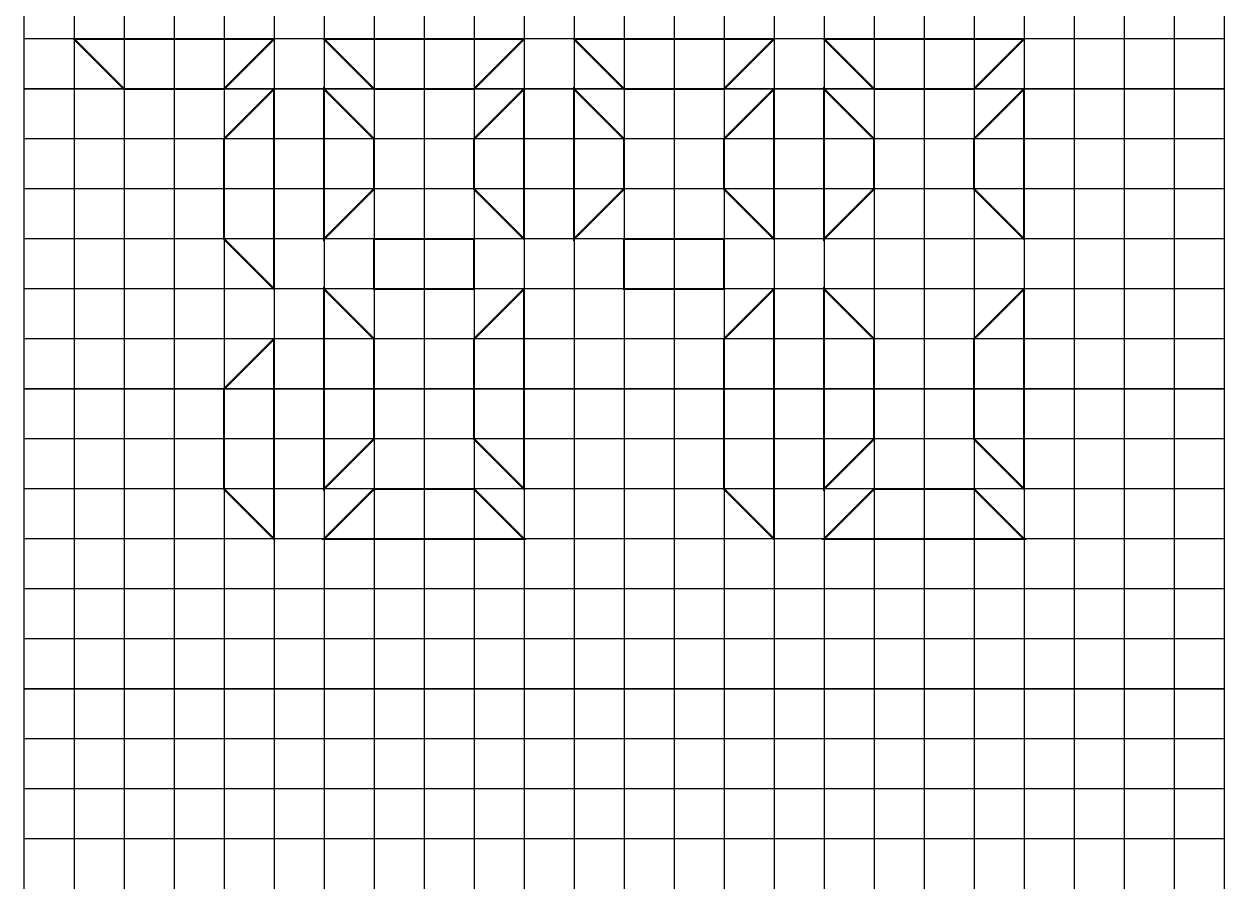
# Model space of a CAD drawing. Header units: metres. Extents: x 1550.1 to 1638.8, y 1292.3 to 1349.9.
# Drawn here: x 1550.09 to 1574.09, y 1321.94 to 1339.22 of the extents above; entities that cross this region are included whole.
import ezdxf

# ---------------------------------------------------------------- set-up
doc = ezdxf.new("R2010")
doc.units = ezdxf.units.M
doc.layers.add('DIGITOS', color=4, linetype='Continuous')
doc.layers.add('REJILLA', color=1, linetype='Continuous')

msp = doc.modelspace()

# ---------------------------------------------------------------- linework, layer by layer
at = {"layer": 'DIGITOS', "const_width": 0.04}
for points in [[(1551.095, 1338.919), (1552.095, 1337.919), (1554.095, 1337.919), (1555.095, 1338.919)], [(1556.095, 1338.919), (1557.095, 1337.919), (1559.095, 1337.919), (1560.095, 1338.919)], [(1561.095, 1338.919), (1565.095, 1338.919), (1564.095, 1337.919), (1562.095, 1337.919)], [(1566.095, 1338.919), (1570.095, 1338.919), (1569.095, 1337.919), (1567.095, 1337.919)], [(1555.095, 1337.919), (1554.095, 1336.919), (1554.095, 1334.919), (1555.095, 1333.919)], [(1556.095, 1337.919), (1557.095, 1336.919), (1557.095, 1335.919), (1556.095, 1334.919)], [(1559.095, 1336.919), (1560.095, 1337.919), (1560.095, 1334.919), (1559.095, 1335.919)], [(1561.095, 1337.919), (1562.095, 1336.919), (1562.095, 1335.919), (1561.095, 1334.919)], [(1564.095, 1336.919), (1565.095, 1337.919), (1565.095, 1334.919), (1564.095, 1335.919)], [(1566.095, 1337.919), (1567.095, 1336.919), (1567.095, 1335.919), (1566.095, 1334.919)], [(1569.095, 1336.919), (1570.095, 1337.919), (1570.095, 1334.919), (1569.095, 1335.919)], [(1557.095, 1334.919), (1557.095, 1333.919), (1559.095, 1333.919), (1559.095, 1334.919)], [(1562.095, 1334.919), (1564.095, 1334.919), (1564.095, 1333.919), (1562.095, 1333.919)], [(1556.095, 1333.919), (1557.095, 1332.919), (1557.095, 1330.919), (1556.095, 1329.919)], [(1560.095, 1333.919), (1559.095, 1332.919), (1559.095, 1330.919), (1560.095, 1329.919)], [(1565.095, 1333.919), (1564.095, 1332.919), (1564.095, 1329.919), (1565.095, 1328.919)], [(1566.095, 1333.919), (1567.095, 1332.919), (1567.095, 1330.919), (1566.095, 1329.919)], [(1570.095, 1333.919), (1569.095, 1332.919), (1569.095, 1330.919), (1570.095, 1329.919)], [(1555.095, 1332.919), (1554.095, 1331.919), (1554.095, 1329.919), (1555.095, 1328.919)], [(1556.095, 1328.919), (1557.095, 1329.919), (1559.095, 1329.919), (1560.095, 1328.919)], [(1566.095, 1328.919), (1567.095, 1329.919), (1569.095, 1329.919), (1570.095, 1328.919)]]:
    msp.add_lwpolyline(points, close=True, dxfattribs=at)
at = {"layer": 'REJILLA'}
for p, q in [((1550.095, 1338.919), (1550.095, 1339.919)), ((1551.095, 1339.919), (1551.095, 1338.919)), ((1552.095, 1339.919), (1552.095, 1338.919)), ((1553.095, 1339.919), (1553.095, 1338.919)), ((1554.095, 1339.919), (1554.095, 1338.919)), ((1555.095, 1339.919), (1555.095, 1338.919)), ((1556.095, 1339.919), (1556.095, 1338.919)), ((1557.095, 1339.919), (1557.095, 1338.919)), ((1558.095, 1339.919), (1558.095, 1338.919)), ((1559.095, 1339.919), (1559.095, 1338.919)), ((1560.095, 1339.919), (1560.095, 1338.919)), ((1561.095, 1339.919), (1561.095, 1338.919)), ((1562.095, 1339.919), (1562.095, 1338.919)), ((1563.095, 1339.919), (1563.095, 1338.919)), ((1564.095, 1339.919), (1564.095, 1338.919)), ((1565.095, 1339.919), (1565.095, 1338.919)), ((1566.095, 1339.919), (1566.095, 1338.919)), ((1567.095, 1339.919), (1567.095, 1338.919)), ((1568.095, 1339.919), (1568.095, 1338.919)), ((1569.095, 1339.919), (1569.095, 1338.919)), ((1570.095, 1339.919), (1570.095, 1338.919)), ((1571.095, 1339.919), (1571.095, 1338.919)), ((1572.095, 1339.919), (1572.095, 1338.919)), ((1573.095, 1339.919), (1573.095, 1338.919)), ((1574.095, 1339.919), (1574.095, 1338.919)), ((1551.095, 1338.919), (1550.095, 1338.919)), ((1550.095, 1337.919), (1550.095, 1338.919)), ((1552.095, 1338.919), (1551.095, 1338.919)), ((1551.095, 1338.919), (1551.095, 1337.919)), ((1553.095, 1338.919), (1552.095, 1338.919)), ((1552.095, 1338.919), (1552.095, 1337.919)), ((1554.095, 1338.919), (1553.095, 1338.919)), ((1553.095, 1338.919), (1553.095, 1337.919)), ((1555.095, 1338.919), (1554.095, 1338.919)), ((1554.095, 1338.919), (1554.095, 1337.919)), ((1556.095, 1338.919), (1555.095, 1338.919)), ((1555.095, 1338.919), (1555.095, 1337.919)), ((1557.095, 1338.919), (1556.095, 1338.919)), ((1556.095, 1338.919), (1556.095, 1337.919)), ((1558.095, 1338.919), (1557.095, 1338.919)), ((1557.095, 1338.919), (1557.095, 1337.919)), ((1559.095, 1338.919), (1558.095, 1338.919)), ((1558.095, 1338.919), (1558.095, 1337.919)), ((1560.095, 1338.919), (1559.095, 1338.919)), ((1559.095, 1338.919), (1559.095, 1337.919)), ((1561.095, 1338.919), (1560.095, 1338.919)), ((1560.095, 1338.919), (1560.095, 1337.919)), ((1562.095, 1338.919), (1561.095, 1338.919)), ((1561.095, 1338.919), (1561.095, 1337.919)), ((1563.095, 1338.919), (1562.095, 1338.919)), ((1562.095, 1338.919), (1562.095, 1337.919)), ((1564.095, 1338.919), (1563.095, 1338.919)), ((1563.095, 1338.919), (1563.095, 1337.919)), ((1565.095, 1338.919), (1564.095, 1338.919)), ((1564.095, 1338.919), (1564.095, 1337.919)), ((1566.095, 1338.919), (1565.095, 1338.919)), ((1565.095, 1338.919), (1565.095, 1337.919)), ((1567.095, 1338.919), (1566.095, 1338.919)), ((1566.095, 1338.919), (1566.095, 1337.919)), ((1568.095, 1338.919), (1567.095, 1338.919)), ((1567.095, 1338.919), (1567.095, 1337.919)), ((1569.095, 1338.919), (1568.095, 1338.919)), ((1568.095, 1338.919), (1568.095, 1337.919)), ((1570.095, 1338.919), (1569.095, 1338.919)), ((1569.095, 1338.919), (1569.095, 1337.919)), ((1571.095, 1338.919), (1570.095, 1338.919)), ((1570.095, 1338.919), (1570.095, 1337.919)), ((1572.095, 1338.919), (1571.095, 1338.919)), ((1571.095, 1338.919), (1571.095, 1337.919)), ((1573.095, 1338.919), (1572.095, 1338.919)), ((1572.095, 1338.919), (1572.095, 1337.919)), ((1574.095, 1338.919), (1573.095, 1338.919)), ((1573.095, 1338.919), (1573.095, 1337.919)), ((1574.095, 1338.919), (1574.095, 1337.919)), ((1551.095, 1337.919), (1550.095, 1337.919)), ((1550.095, 1337.919), (1551.095, 1337.919)), ((1550.095, 1336.919), (1550.095, 1337.919)), ((1552.095, 1337.919), (1551.095, 1337.919)), ((1551.095, 1337.919), (1551.095, 1336.919)), ((1551.095, 1337.919), (1552.095, 1337.919)), ((1553.095, 1337.919), (1552.095, 1337.919)), ((1552.095, 1337.919), (1552.095, 1336.919)), ((1552.095, 1337.919), (1553.095, 1337.919)), ((1554.095, 1337.919), (1553.095, 1337.919)), ((1553.095, 1337.919), (1553.095, 1336.919)), ((1553.095, 1337.919), (1554.095, 1337.919)), ((1555.095, 1337.919), (1554.095, 1337.919)), ((1554.095, 1337.919), (1554.095, 1336.919)), ((1554.095, 1337.919), (1555.095, 1337.919)), ((1556.095, 1337.919), (1555.095, 1337.919)), ((1555.095, 1337.919), (1555.095, 1336.919)), ((1555.095, 1337.919), (1556.095, 1337.919)), ((1557.095, 1337.919), (1556.095, 1337.919)), ((1556.095, 1337.919), (1556.095, 1336.919)), ((1556.095, 1337.919), (1557.095, 1337.919)), ((1558.095, 1337.919), (1557.095, 1337.919)), ((1557.095, 1337.919), (1557.095, 1336.919)), ((1557.095, 1337.919), (1558.095, 1337.919)), ((1559.095, 1337.919), (1558.095, 1337.919)), ((1558.095, 1337.919), (1558.095, 1336.919)), ((1558.095, 1337.919), (1559.095, 1337.919)), ((1560.095, 1337.919), (1559.095, 1337.919)), ((1559.095, 1337.919), (1559.095, 1336.919)), ((1559.095, 1337.919), (1560.095, 1337.919)), ((1561.095, 1337.919), (1560.095, 1337.919)), ((1560.095, 1337.919), (1560.095, 1336.919)), ((1560.095, 1337.919), (1561.095, 1337.919)), ((1562.095, 1337.919), (1561.095, 1337.919)), ((1561.095, 1337.919), (1561.095, 1336.919)), ((1561.095, 1337.919), (1562.095, 1337.919)), ((1563.095, 1337.919), (1562.095, 1337.919)), ((1562.095, 1337.919), (1562.095, 1336.919)), ((1562.095, 1337.919), (1563.095, 1337.919)), ((1564.095, 1337.919), (1563.095, 1337.919)), ((1563.095, 1337.919), (1563.095, 1336.919)), ((1563.095, 1337.919), (1564.095, 1337.919)), ((1565.095, 1337.919), (1564.095, 1337.919)), ((1564.095, 1337.919), (1564.095, 1336.919)), ((1564.095, 1337.919), (1565.095, 1337.919)), ((1566.095, 1337.919), (1565.095, 1337.919)), ((1565.095, 1337.919), (1565.095, 1336.919)), ((1565.095, 1337.919), (1566.095, 1337.919)), ((1567.095, 1337.919), (1566.095, 1337.919)), ((1566.095, 1337.919), (1566.095, 1336.919)), ((1566.095, 1337.919), (1567.095, 1337.919)), ((1568.095, 1337.919), (1567.095, 1337.919)), ((1567.095, 1337.919), (1567.095, 1336.919)), ((1567.095, 1337.919), (1568.095, 1337.919)), ((1569.095, 1337.919), (1568.095, 1337.919)), ((1568.095, 1337.919), (1568.095, 1336.919)), ((1568.095, 1337.919), (1569.095, 1337.919)), ((1570.095, 1337.919), (1569.095, 1337.919)), ((1569.095, 1337.919), (1569.095, 1336.919)), ((1569.095, 1337.919), (1570.095, 1337.919)), ((1571.095, 1337.919), (1570.095, 1337.919)), ((1570.095, 1337.919), (1570.095, 1336.919)), ((1570.095, 1337.919), (1571.095, 1337.919)), ((1572.095, 1337.919), (1571.095, 1337.919)), ((1571.095, 1337.919), (1571.095, 1336.919)), ((1571.095, 1337.919), (1572.095, 1337.919)), ((1573.095, 1337.919), (1572.095, 1337.919)), ((1572.095, 1337.919), (1572.095, 1336.919)), ((1572.095, 1337.919), (1573.095, 1337.919)), ((1574.095, 1337.919), (1573.095, 1337.919)), ((1573.095, 1337.919), (1573.095, 1336.919)), ((1573.095, 1337.919), (1574.095, 1337.919)), ((1574.095, 1337.919), (1574.095, 1336.919)), ((1551.095, 1336.919), (1550.095, 1336.919)), ((1550.095, 1335.919), (1550.095, 1336.919)), ((1552.095, 1336.919), (1551.095, 1336.919)), ((1551.095, 1336.919), (1551.095, 1335.919)), ((1553.095, 1336.919), (1552.095, 1336.919)), ((1552.095, 1336.919), (1552.095, 1335.919)), ((1554.095, 1336.919), (1553.095, 1336.919)), ((1553.095, 1336.919), (1553.095, 1335.919)), ((1555.095, 1336.919), (1554.095, 1336.919)), ((1554.095, 1336.919), (1554.095, 1335.919)), ((1556.095, 1336.919), (1555.095, 1336.919)), ((1555.095, 1336.919), (1555.095, 1335.919)), ((1557.095, 1336.919), (1556.095, 1336.919)), ((1556.095, 1336.919), (1556.095, 1335.919)), ((1558.095, 1336.919), (1557.095, 1336.919)), ((1557.095, 1336.919), (1557.095, 1335.919)), ((1559.095, 1336.919), (1558.095, 1336.919)), ((1558.095, 1336.919), (1558.095, 1335.919)), ((1560.095, 1336.919), (1559.095, 1336.919)), ((1559.095, 1336.919), (1559.095, 1335.919)), ((1561.095, 1336.919), (1560.095, 1336.919)), ((1560.095, 1336.919), (1560.095, 1335.919)), ((1562.095, 1336.919), (1561.095, 1336.919)), ((1561.095, 1336.919), (1561.095, 1335.919)), ((1563.095, 1336.919), (1562.095, 1336.919)), ((1562.095, 1336.919), (1562.095, 1335.919)), ((1564.095, 1336.919), (1563.095, 1336.919)), ((1563.095, 1336.919), (1563.095, 1335.919)), ((1565.095, 1336.919), (1564.095, 1336.919)), ((1564.095, 1336.919), (1564.095, 1335.919)), ((1566.095, 1336.919), (1565.095, 1336.919)), ((1565.095, 1336.919), (1565.095, 1335.919)), ((1567.095, 1336.919), (1566.095, 1336.919)), ((1566.095, 1336.919), (1566.095, 1335.919)), ((1568.095, 1336.919), (1567.095, 1336.919)), ((1567.095, 1336.919), (1567.095, 1335.919)), ((1569.095, 1336.919), (1568.095, 1336.919)), ((1568.095, 1336.919), (1568.095, 1335.919)), ((1570.095, 1336.919), (1569.095, 1336.919)), ((1569.095, 1336.919), (1569.095, 1335.919)), ((1571.095, 1336.919), (1570.095, 1336.919)), ((1570.095, 1336.919), (1570.095, 1335.919)), ((1572.095, 1336.919), (1571.095, 1336.919)), ((1571.095, 1336.919), (1571.095, 1335.919)), ((1573.095, 1336.919), (1572.095, 1336.919)), ((1572.095, 1336.919), (1572.095, 1335.919)), ((1574.095, 1336.919), (1573.095, 1336.919)), ((1573.095, 1336.919), (1573.095, 1335.919)), ((1574.095, 1336.919), (1574.095, 1335.919)), ((1551.095, 1335.919), (1550.095, 1335.919)), ((1550.095, 1334.919), (1550.095, 1335.919)), ((1552.095, 1335.919), (1551.095, 1335.919)), ((1551.095, 1335.919), (1551.095, 1334.919)), ((1553.095, 1335.919), (1552.095, 1335.919)), ((1552.095, 1335.919), (1552.095, 1334.919)), ((1554.095, 1335.919), (1553.095, 1335.919)), ((1553.095, 1335.919), (1553.095, 1334.919)), ((1555.095, 1335.919), (1554.095, 1335.919)), ((1554.095, 1335.919), (1554.095, 1334.919)), ((1556.095, 1335.919), (1555.095, 1335.919)), ((1555.095, 1335.919), (1555.095, 1334.919)), ((1557.095, 1335.919), (1556.095, 1335.919)), ((1556.095, 1335.919), (1556.095, 1334.919)), ((1558.095, 1335.919), (1557.095, 1335.919)), ((1557.095, 1335.919), (1557.095, 1334.919)), ((1559.095, 1335.919), (1558.095, 1335.919)), ((1558.095, 1335.919), (1558.095, 1334.919)), ((1560.095, 1335.919), (1559.095, 1335.919)), ((1559.095, 1335.919), (1559.095, 1334.919)), ((1561.095, 1335.919), (1560.095, 1335.919)), ((1560.095, 1335.919), (1560.095, 1334.919)), ((1562.095, 1335.919), (1561.095, 1335.919)), ((1561.095, 1335.919), (1561.095, 1334.919)), ((1563.095, 1335.919), (1562.095, 1335.919)), ((1562.095, 1335.919), (1562.095, 1334.919)), ((1564.095, 1335.919), (1563.095, 1335.919)), ((1563.095, 1335.919), (1563.095, 1334.919)), ((1565.095, 1335.919), (1564.095, 1335.919)), ((1564.095, 1335.919), (1564.095, 1334.919)), ((1566.095, 1335.919), (1565.095, 1335.919)), ((1565.095, 1335.919), (1565.095, 1334.919)), ((1567.095, 1335.919), (1566.095, 1335.919)), ((1566.095, 1335.919), (1566.095, 1334.919)), ((1568.095, 1335.919), (1567.095, 1335.919)), ((1567.095, 1335.919), (1567.095, 1334.919)), ((1569.095, 1335.919), (1568.095, 1335.919)), ((1568.095, 1335.919), (1568.095, 1334.919)), ((1570.095, 1335.919), (1569.095, 1335.919)), ((1569.095, 1335.919), (1569.095, 1334.919)), ((1571.095, 1335.919), (1570.095, 1335.919)), ((1570.095, 1335.919), (1570.095, 1334.919)), ((1572.095, 1335.919), (1571.095, 1335.919)), ((1571.095, 1335.919), (1571.095, 1334.919)), ((1573.095, 1335.919), (1572.095, 1335.919)), ((1572.095, 1335.919), (1572.095, 1334.919)), ((1574.095, 1335.919), (1573.095, 1335.919)), ((1573.095, 1335.919), (1573.095, 1334.919)), ((1574.095, 1335.919), (1574.095, 1334.919)), ((1551.095, 1334.919), (1550.095, 1334.919)), ((1550.095, 1333.919), (1550.095, 1334.919)), ((1552.095, 1334.919), (1551.095, 1334.919)), ((1551.095, 1334.919), (1551.095, 1333.919)), ((1553.095, 1334.919), (1552.095, 1334.919)), ((1552.095, 1334.919), (1552.095, 1333.919)), ((1554.095, 1334.919), (1553.095, 1334.919)), ((1553.095, 1334.919), (1553.095, 1333.919)), ((1555.095, 1334.919), (1554.095, 1334.919)), ((1554.095, 1334.919), (1554.095, 1333.919)), ((1556.095, 1334.919), (1555.095, 1334.919)), ((1555.095, 1334.919), (1555.095, 1333.919)), ((1557.095, 1334.919), (1556.095, 1334.919)), ((1556.095, 1334.919), (1556.095, 1333.919)), ((1558.095, 1334.919), (1557.095, 1334.919)), ((1557.095, 1334.919), (1557.095, 1333.919)), ((1559.095, 1334.919), (1558.095, 1334.919)), ((1558.095, 1334.919), (1558.095, 1333.919)), ((1560.095, 1334.919), (1559.095, 1334.919)), ((1559.095, 1334.919), (1559.095, 1333.919)), ((1561.095, 1334.919), (1560.095, 1334.919)), ((1560.095, 1334.919), (1560.095, 1333.919)), ((1562.095, 1334.919), (1561.095, 1334.919)), ((1561.095, 1334.919), (1561.095, 1333.919)), ((1563.095, 1334.919), (1562.095, 1334.919)), ((1562.095, 1334.919), (1562.095, 1333.919)), ((1564.095, 1334.919), (1563.095, 1334.919)), ((1563.095, 1334.919), (1563.095, 1333.919)), ((1565.095, 1334.919), (1564.095, 1334.919)), ((1564.095, 1334.919), (1564.095, 1333.919)), ((1566.095, 1334.919), (1565.095, 1334.919)), ((1565.095, 1334.919), (1565.095, 1333.919)), ((1567.095, 1334.919), (1566.095, 1334.919)), ((1566.095, 1334.919), (1566.095, 1333.919)), ((1568.095, 1334.919), (1567.095, 1334.919)), ((1567.095, 1334.919), (1567.095, 1333.919)), ((1569.095, 1334.919), (1568.095, 1334.919)), ((1568.095, 1334.919), (1568.095, 1333.919)), ((1570.095, 1334.919), (1569.095, 1334.919)), ((1569.095, 1334.919), (1569.095, 1333.919)), ((1571.095, 1334.919), (1570.095, 1334.919)), ((1570.095, 1334.919), (1570.095, 1333.919)), ((1572.095, 1334.919), (1571.095, 1334.919)), ((1571.095, 1334.919), (1571.095, 1333.919)), ((1573.095, 1334.919), (1572.095, 1334.919)), ((1572.095, 1334.919), (1572.095, 1333.919)), ((1574.095, 1334.919), (1573.095, 1334.919)), ((1573.095, 1334.919), (1573.095, 1333.919)), ((1574.095, 1334.919), (1574.095, 1333.919)), ((1551.095, 1333.919), (1550.095, 1333.919)), ((1550.095, 1332.919), (1550.095, 1333.919)), ((1552.095, 1333.919), (1551.095, 1333.919)), ((1551.095, 1333.919), (1551.095, 1332.919)), ((1553.095, 1333.919), (1552.095, 1333.919)), ((1552.095, 1333.919), (1552.095, 1332.919)), ((1554.095, 1333.919), (1553.095, 1333.919)), ((1553.095, 1333.919), (1553.095, 1332.919)), ((1555.095, 1333.919), (1554.095, 1333.919)), ((1554.095, 1333.919), (1554.095, 1332.919)), ((1556.095, 1333.919), (1555.095, 1333.919)), ((1555.095, 1333.919), (1555.095, 1332.919)), ((1557.095, 1333.919), (1556.095, 1333.919)), ((1556.095, 1333.919), (1556.095, 1332.919)), ((1558.095, 1333.919), (1557.095, 1333.919)), ((1557.095, 1333.919), (1557.095, 1332.919)), ((1559.095, 1333.919), (1558.095, 1333.919)), ((1558.095, 1333.919), (1558.095, 1332.919)), ((1560.095, 1333.919), (1559.095, 1333.919)), ((1559.095, 1333.919), (1559.095, 1332.919)), ((1561.095, 1333.919), (1560.095, 1333.919)), ((1560.095, 1333.919), (1560.095, 1332.919)), ((1562.095, 1333.919), (1561.095, 1333.919)), ((1561.095, 1333.919), (1561.095, 1332.919)), ((1563.095, 1333.919), (1562.095, 1333.919)), ((1562.095, 1333.919), (1562.095, 1332.919)), ((1564.095, 1333.919), (1563.095, 1333.919)), ((1563.095, 1333.919), (1563.095, 1332.919)), ((1565.095, 1333.919), (1564.095, 1333.919)), ((1564.095, 1333.919), (1564.095, 1332.919)), ((1566.095, 1333.919), (1565.095, 1333.919)), ((1565.095, 1333.919), (1565.095, 1332.919)), ((1567.095, 1333.919), (1566.095, 1333.919)), ((1566.095, 1333.919), (1566.095, 1332.919)), ((1568.095, 1333.919), (1567.095, 1333.919)), ((1567.095, 1333.919), (1567.095, 1332.919)), ((1569.095, 1333.919), (1568.095, 1333.919)), ((1568.095, 1333.919), (1568.095, 1332.919)), ((1570.095, 1333.919), (1569.095, 1333.919)), ((1569.095, 1333.919), (1569.095, 1332.919)), ((1571.095, 1333.919), (1570.095, 1333.919)), ((1570.095, 1333.919), (1570.095, 1332.919)), ((1572.095, 1333.919), (1571.095, 1333.919)), ((1571.095, 1333.919), (1571.095, 1332.919)), ((1573.095, 1333.919), (1572.095, 1333.919)), ((1572.095, 1333.919), (1572.095, 1332.919)), ((1574.095, 1333.919), (1573.095, 1333.919)), ((1573.095, 1333.919), (1573.095, 1332.919)), ((1574.095, 1333.919), (1574.095, 1332.919)), ((1551.095, 1332.919), (1550.095, 1332.919)), ((1550.095, 1331.919), (1550.095, 1332.919)), ((1552.095, 1332.919), (1551.095, 1332.919)), ((1551.095, 1332.919), (1551.095, 1331.919)), ((1553.095, 1332.919), (1552.095, 1332.919)), ((1552.095, 1332.919), (1552.095, 1331.919)), ((1554.095, 1332.919), (1553.095, 1332.919)), ((1553.095, 1332.919), (1553.095, 1331.919)), ((1555.095, 1332.919), (1554.095, 1332.919)), ((1554.095, 1332.919), (1554.095, 1331.919)), ((1556.095, 1332.919), (1555.095, 1332.919)), ((1555.095, 1332.919), (1555.095, 1331.919)), ((1557.095, 1332.919), (1556.095, 1332.919)), ((1556.095, 1332.919), (1556.095, 1331.919)), ((1558.095, 1332.919), (1557.095, 1332.919)), ((1557.095, 1332.919), (1557.095, 1331.919)), ((1559.095, 1332.919), (1558.095, 1332.919)), ((1558.095, 1332.919), (1558.095, 1331.919)), ((1560.095, 1332.919), (1559.095, 1332.919)), ((1559.095, 1332.919), (1559.095, 1331.919)), ((1561.095, 1332.919), (1560.095, 1332.919)), ((1560.095, 1332.919), (1560.095, 1331.919)), ((1562.095, 1332.919), (1561.095, 1332.919)), ((1561.095, 1332.919), (1561.095, 1331.919)), ((1563.095, 1332.919), (1562.095, 1332.919)), ((1562.095, 1332.919), (1562.095, 1331.919)), ((1564.095, 1332.919), (1563.095, 1332.919)), ((1563.095, 1332.919), (1563.095, 1331.919)), ((1565.095, 1332.919), (1564.095, 1332.919)), ((1564.095, 1332.919), (1564.095, 1331.919)), ((1566.095, 1332.919), (1565.095, 1332.919)), ((1565.095, 1332.919), (1565.095, 1331.919)), ((1567.095, 1332.919), (1566.095, 1332.919)), ((1566.095, 1332.919), (1566.095, 1331.919)), ((1568.095, 1332.919), (1567.095, 1332.919)), ((1567.095, 1332.919), (1567.095, 1331.919)), ((1569.095, 1332.919), (1568.095, 1332.919)), ((1568.095, 1332.919), (1568.095, 1331.919)), ((1570.095, 1332.919), (1569.095, 1332.919)), ((1569.095, 1332.919), (1569.095, 1331.919)), ((1571.095, 1332.919), (1570.095, 1332.919)), ((1570.095, 1332.919), (1570.095, 1331.919)), ((1572.095, 1332.919), (1571.095, 1332.919)), ((1571.095, 1332.919), (1571.095, 1331.919)), ((1573.095, 1332.919), (1572.095, 1332.919)), ((1572.095, 1332.919), (1572.095, 1331.919)), ((1574.095, 1332.919), (1573.095, 1332.919)), ((1573.095, 1332.919), (1573.095, 1331.919)), ((1574.095, 1332.919), (1574.095, 1331.919)), ((1551.095, 1331.919), (1550.095, 1331.919)), ((1550.095, 1331.919), (1551.095, 1331.919)), ((1550.095, 1330.919), (1550.095, 1331.919)), ((1552.095, 1331.919), (1551.095, 1331.919)), ((1551.095, 1331.919), (1551.095, 1330.919)), ((1551.095, 1331.919), (1552.095, 1331.919)), ((1553.095, 1331.919), (1552.095, 1331.919)), ((1552.095, 1331.919), (1552.095, 1330.919)), ((1552.095, 1331.919), (1553.095, 1331.919)), ((1554.095, 1331.919), (1553.095, 1331.919)), ((1553.095, 1331.919), (1553.095, 1330.919)), ((1553.095, 1331.919), (1554.095, 1331.919)), ((1555.095, 1331.919), (1554.095, 1331.919)), ((1554.095, 1331.919), (1554.095, 1330.919)), ((1554.095, 1331.919), (1555.095, 1331.919)), ((1556.095, 1331.919), (1555.095, 1331.919)), ((1555.095, 1331.919), (1555.095, 1330.919)), ((1555.095, 1331.919), (1556.095, 1331.919)), ((1557.095, 1331.919), (1556.095, 1331.919)), ((1556.095, 1331.919), (1556.095, 1330.919)), ((1556.095, 1331.919), (1557.095, 1331.919)), ((1558.095, 1331.919), (1557.095, 1331.919)), ((1557.095, 1331.919), (1557.095, 1330.919)), ((1557.095, 1331.919), (1558.095, 1331.919)), ((1559.095, 1331.919), (1558.095, 1331.919)), ((1558.095, 1331.919), (1558.095, 1330.919)), ((1558.095, 1331.919), (1559.095, 1331.919)), ((1560.095, 1331.919), (1559.095, 1331.919)), ((1559.095, 1331.919), (1559.095, 1330.919)), ((1559.095, 1331.919), (1560.095, 1331.919)), ((1561.095, 1331.919), (1560.095, 1331.919)), ((1560.095, 1331.919), (1560.095, 1330.919)), ((1560.095, 1331.919), (1561.095, 1331.919)), ((1562.095, 1331.919), (1561.095, 1331.919)), ((1561.095, 1331.919), (1561.095, 1330.919)), ((1561.095, 1331.919), (1562.095, 1331.919)), ((1563.095, 1331.919), (1562.095, 1331.919)), ((1562.095, 1331.919), (1562.095, 1330.919)), ((1562.095, 1331.919), (1563.095, 1331.919)), ((1564.095, 1331.919), (1563.095, 1331.919)), ((1563.095, 1331.919), (1563.095, 1330.919)), ((1563.095, 1331.919), (1564.095, 1331.919)), ((1565.095, 1331.919), (1564.095, 1331.919)), ((1564.095, 1331.919), (1564.095, 1330.919)), ((1564.095, 1331.919), (1565.095, 1331.919)), ((1566.095, 1331.919), (1565.095, 1331.919)), ((1565.095, 1331.919), (1565.095, 1330.919)), ((1565.095, 1331.919), (1566.095, 1331.919)), ((1567.095, 1331.919), (1566.095, 1331.919)), ((1566.095, 1331.919), (1566.095, 1330.919)), ((1566.095, 1331.919), (1567.095, 1331.919)), ((1568.095, 1331.919), (1567.095, 1331.919)), ((1567.095, 1331.919), (1567.095, 1330.919)), ((1567.095, 1331.919), (1568.095, 1331.919)), ((1569.095, 1331.919), (1568.095, 1331.919)), ((1568.095, 1331.919), (1568.095, 1330.919)), ((1568.095, 1331.919), (1569.095, 1331.919)), ((1570.095, 1331.919), (1569.095, 1331.919)), ((1569.095, 1331.919), (1569.095, 1330.919)), ((1569.095, 1331.919), (1570.095, 1331.919)), ((1571.095, 1331.919), (1570.095, 1331.919)), ((1570.095, 1331.919), (1570.095, 1330.919)), ((1570.095, 1331.919), (1571.095, 1331.919)), ((1572.095, 1331.919), (1571.095, 1331.919)), ((1571.095, 1331.919), (1571.095, 1330.919)), ((1571.095, 1331.919), (1572.095, 1331.919)), ((1573.095, 1331.919), (1572.095, 1331.919)), ((1572.095, 1331.919), (1572.095, 1330.919)), ((1572.095, 1331.919), (1573.095, 1331.919)), ((1574.095, 1331.919), (1573.095, 1331.919)), ((1573.095, 1331.919), (1573.095, 1330.919)), ((1573.095, 1331.919), (1574.095, 1331.919)), ((1574.095, 1331.919), (1574.095, 1330.919)), ((1551.095, 1330.919), (1550.095, 1330.919)), ((1550.095, 1329.919), (1550.095, 1330.919)), ((1552.095, 1330.919), (1551.095, 1330.919)), ((1551.095, 1330.919), (1551.095, 1329.919)), ((1553.095, 1330.919), (1552.095, 1330.919)), ((1552.095, 1330.919), (1552.095, 1329.919)), ((1554.095, 1330.919), (1553.095, 1330.919)), ((1553.095, 1330.919), (1553.095, 1329.919)), ((1555.095, 1330.919), (1554.095, 1330.919)), ((1554.095, 1330.919), (1554.095, 1329.919)), ((1556.095, 1330.919), (1555.095, 1330.919)), ((1555.095, 1330.919), (1555.095, 1329.919)), ((1557.095, 1330.919), (1556.095, 1330.919)), ((1556.095, 1330.919), (1556.095, 1329.919)), ((1558.095, 1330.919), (1557.095, 1330.919)), ((1557.095, 1330.919), (1557.095, 1329.919)), ((1559.095, 1330.919), (1558.095, 1330.919)), ((1558.095, 1330.919), (1558.095, 1329.919)), ((1560.095, 1330.919), (1559.095, 1330.919)), ((1559.095, 1330.919), (1559.095, 1329.919)), ((1561.095, 1330.919), (1560.095, 1330.919)), ((1560.095, 1330.919), (1560.095, 1329.919)), ((1562.095, 1330.919), (1561.095, 1330.919)), ((1561.095, 1330.919), (1561.095, 1329.919)), ((1563.095, 1330.919), (1562.095, 1330.919)), ((1562.095, 1330.919), (1562.095, 1329.919)), ((1564.095, 1330.919), (1563.095, 1330.919)), ((1563.095, 1330.919), (1563.095, 1329.919)), ((1565.095, 1330.919), (1564.095, 1330.919)), ((1564.095, 1330.919), (1564.095, 1329.919)), ((1566.095, 1330.919), (1565.095, 1330.919)), ((1565.095, 1330.919), (1565.095, 1329.919)), ((1567.095, 1330.919), (1566.095, 1330.919)), ((1566.095, 1330.919), (1566.095, 1329.919)), ((1568.095, 1330.919), (1567.095, 1330.919)), ((1567.095, 1330.919), (1567.095, 1329.919)), ((1569.095, 1330.919), (1568.095, 1330.919)), ((1568.095, 1330.919), (1568.095, 1329.919)), ((1570.095, 1330.919), (1569.095, 1330.919)), ((1569.095, 1330.919), (1569.095, 1329.919)), ((1571.095, 1330.919), (1570.095, 1330.919)), ((1570.095, 1330.919), (1570.095, 1329.919)), ((1572.095, 1330.919), (1571.095, 1330.919)), ((1571.095, 1330.919), (1571.095, 1329.919)), ((1573.095, 1330.919), (1572.095, 1330.919)), ((1572.095, 1330.919), (1572.095, 1329.919)), ((1574.095, 1330.919), (1573.095, 1330.919)), ((1573.095, 1330.919), (1573.095, 1329.919)), ((1574.095, 1330.919), (1574.095, 1329.919)), ((1551.095, 1329.919), (1550.095, 1329.919)), ((1550.095, 1328.919), (1550.095, 1329.919)), ((1552.095, 1329.919), (1551.095, 1329.919)), ((1551.095, 1329.919), (1551.095, 1328.919)), ((1553.095, 1329.919), (1552.095, 1329.919)), ((1552.095, 1329.919), (1552.095, 1328.919)), ((1554.095, 1329.919), (1553.095, 1329.919)), ((1553.095, 1329.919), (1553.095, 1328.919)), ((1555.095, 1329.919), (1554.095, 1329.919)), ((1554.095, 1329.919), (1554.095, 1328.919)), ((1556.095, 1329.919), (1555.095, 1329.919)), ((1555.095, 1329.919), (1555.095, 1328.919)), ((1557.095, 1329.919), (1556.095, 1329.919)), ((1556.095, 1329.919), (1556.095, 1328.919)), ((1558.095, 1329.919), (1557.095, 1329.919)), ((1557.095, 1329.919), (1557.095, 1328.919)), ((1559.095, 1329.919), (1558.095, 1329.919)), ((1558.095, 1329.919), (1558.095, 1328.919)), ((1560.095, 1329.919), (1559.095, 1329.919)), ((1559.095, 1329.919), (1559.095, 1328.919)), ((1561.095, 1329.919), (1560.095, 1329.919)), ((1560.095, 1329.919), (1560.095, 1328.919)), ((1562.095, 1329.919), (1561.095, 1329.919)), ((1561.095, 1329.919), (1561.095, 1328.919)), ((1563.095, 1329.919), (1562.095, 1329.919)), ((1562.095, 1329.919), (1562.095, 1328.919)), ((1564.095, 1329.919), (1563.095, 1329.919)), ((1563.095, 1329.919), (1563.095, 1328.919)), ((1565.095, 1329.919), (1564.095, 1329.919)), ((1564.095, 1329.919), (1564.095, 1328.919)), ((1566.095, 1329.919), (1565.095, 1329.919)), ((1565.095, 1329.919), (1565.095, 1328.919)), ((1567.095, 1329.919), (1566.095, 1329.919)), ((1566.095, 1329.919), (1566.095, 1328.919)), ((1568.095, 1329.919), (1567.095, 1329.919)), ((1567.095, 1329.919), (1567.095, 1328.919)), ((1569.095, 1329.919), (1568.095, 1329.919)), ((1568.095, 1329.919), (1568.095, 1328.919)), ((1570.095, 1329.919), (1569.095, 1329.919)), ((1569.095, 1329.919), (1569.095, 1328.919)), ((1571.095, 1329.919), (1570.095, 1329.919)), ((1570.095, 1329.919), (1570.095, 1328.919)), ((1572.095, 1329.919), (1571.095, 1329.919)), ((1571.095, 1329.919), (1571.095, 1328.919)), ((1573.095, 1329.919), (1572.095, 1329.919)), ((1572.095, 1329.919), (1572.095, 1328.919)), ((1574.095, 1329.919), (1573.095, 1329.919)), ((1573.095, 1329.919), (1573.095, 1328.919)), ((1574.095, 1329.919), (1574.095, 1328.919)), ((1551.095, 1328.919), (1550.095, 1328.919)), ((1550.095, 1327.919), (1550.095, 1328.919)), ((1552.095, 1328.919), (1551.095, 1328.919)), ((1551.095, 1328.919), (1551.095, 1327.919)), ((1553.095, 1328.919), (1552.095, 1328.919)), ((1552.095, 1328.919), (1552.095, 1327.919)), ((1554.095, 1328.919), (1553.095, 1328.919)), ((1553.095, 1328.919), (1553.095, 1327.919)), ((1555.095, 1328.919), (1554.095, 1328.919)), ((1554.095, 1328.919), (1554.095, 1327.919)), ((1556.095, 1328.919), (1555.095, 1328.919)), ((1555.095, 1328.919), (1555.095, 1327.919)), ((1557.095, 1328.919), (1556.095, 1328.919)), ((1556.095, 1328.919), (1556.095, 1327.919)), ((1558.095, 1328.919), (1557.095, 1328.919)), ((1557.095, 1328.919), (1557.095, 1327.919)), ((1559.095, 1328.919), (1558.095, 1328.919)), ((1558.095, 1328.919), (1558.095, 1327.919)), ((1560.095, 1328.919), (1559.095, 1328.919)), ((1559.095, 1328.919), (1559.095, 1327.919)), ((1561.095, 1328.919), (1560.095, 1328.919)), ((1560.095, 1328.919), (1560.095, 1327.919)), ((1562.095, 1328.919), (1561.095, 1328.919)), ((1561.095, 1328.919), (1561.095, 1327.919)), ((1563.095, 1328.919), (1562.095, 1328.919)), ((1562.095, 1328.919), (1562.095, 1327.919)), ((1564.095, 1328.919), (1563.095, 1328.919)), ((1563.095, 1328.919), (1563.095, 1327.919)), ((1565.095, 1328.919), (1564.095, 1328.919)), ((1564.095, 1328.919), (1564.095, 1327.919)), ((1566.095, 1328.919), (1565.095, 1328.919)), ((1565.095, 1328.919), (1565.095, 1327.919)), ((1567.095, 1328.919), (1566.095, 1328.919)), ((1566.095, 1328.919), (1566.095, 1327.919)), ((1568.095, 1328.919), (1567.095, 1328.919)), ((1567.095, 1328.919), (1567.095, 1327.919)), ((1569.095, 1328.919), (1568.095, 1328.919)), ((1568.095, 1328.919), (1568.095, 1327.919)), ((1570.095, 1328.919), (1569.095, 1328.919)), ((1569.095, 1328.919), (1569.095, 1327.919)), ((1571.095, 1328.919), (1570.095, 1328.919)), ((1570.095, 1328.919), (1570.095, 1327.919)), ((1572.095, 1328.919), (1571.095, 1328.919)), ((1571.095, 1328.919), (1571.095, 1327.919)), ((1573.095, 1328.919), (1572.095, 1328.919)), ((1572.095, 1328.919), (1572.095, 1327.919)), ((1574.095, 1328.919), (1573.095, 1328.919)), ((1573.095, 1328.919), (1573.095, 1327.919)), ((1574.095, 1328.919), (1574.095, 1327.919)), ((1551.095, 1327.919), (1550.095, 1327.919)), ((1550.095, 1326.919), (1550.095, 1327.919)), ((1552.095, 1327.919), (1551.095, 1327.919)), ((1551.095, 1327.919), (1551.095, 1326.919)), ((1553.095, 1327.919), (1552.095, 1327.919)), ((1552.095, 1327.919), (1552.095, 1326.919)), ((1554.095, 1327.919), (1553.095, 1327.919)), ((1553.095, 1327.919), (1553.095, 1326.919)), ((1555.095, 1327.919), (1554.095, 1327.919)), ((1554.095, 1327.919), (1554.095, 1326.919)), ((1556.095, 1327.919), (1555.095, 1327.919)), ((1555.095, 1327.919), (1555.095, 1326.919)), ((1557.095, 1327.919), (1556.095, 1327.919)), ((1556.095, 1327.919), (1556.095, 1326.919)), ((1558.095, 1327.919), (1557.095, 1327.919)), ((1557.095, 1327.919), (1557.095, 1326.919)), ((1559.095, 1327.919), (1558.095, 1327.919)), ((1558.095, 1327.919), (1558.095, 1326.919)), ((1560.095, 1327.919), (1559.095, 1327.919)), ((1559.095, 1327.919), (1559.095, 1326.919)), ((1561.095, 1327.919), (1560.095, 1327.919)), ((1560.095, 1327.919), (1560.095, 1326.919)), ((1562.095, 1327.919), (1561.095, 1327.919)), ((1561.095, 1327.919), (1561.095, 1326.919)), ((1563.095, 1327.919), (1562.095, 1327.919)), ((1562.095, 1327.919), (1562.095, 1326.919)), ((1564.095, 1327.919), (1563.095, 1327.919)), ((1563.095, 1327.919), (1563.095, 1326.919)), ((1565.095, 1327.919), (1564.095, 1327.919)), ((1564.095, 1327.919), (1564.095, 1326.919)), ((1566.095, 1327.919), (1565.095, 1327.919)), ((1565.095, 1327.919), (1565.095, 1326.919)), ((1567.095, 1327.919), (1566.095, 1327.919)), ((1566.095, 1327.919), (1566.095, 1326.919)), ((1568.095, 1327.919), (1567.095, 1327.919)), ((1567.095, 1327.919), (1567.095, 1326.919)), ((1569.095, 1327.919), (1568.095, 1327.919)), ((1568.095, 1327.919), (1568.095, 1326.919)), ((1570.095, 1327.919), (1569.095, 1327.919)), ((1569.095, 1327.919), (1569.095, 1326.919)), ((1571.095, 1327.919), (1570.095, 1327.919)), ((1570.095, 1327.919), (1570.095, 1326.919)), ((1572.095, 1327.919), (1571.095, 1327.919)), ((1571.095, 1327.919), (1571.095, 1326.919)), ((1573.095, 1327.919), (1572.095, 1327.919)), ((1572.095, 1327.919), (1572.095, 1326.919)), ((1574.095, 1327.919), (1573.095, 1327.919)), ((1573.095, 1327.919), (1573.095, 1326.919)), ((1574.095, 1327.919), (1574.095, 1326.919)), ((1551.095, 1326.919), (1550.095, 1326.919)), ((1550.095, 1325.919), (1550.095, 1326.919)), ((1552.095, 1326.919), (1551.095, 1326.919)), ((1551.095, 1326.919), (1551.095, 1325.919)), ((1553.095, 1326.919), (1552.095, 1326.919)), ((1552.095, 1326.919), (1552.095, 1325.919)), ((1554.095, 1326.919), (1553.095, 1326.919)), ((1553.095, 1326.919), (1553.095, 1325.919)), ((1555.095, 1326.919), (1554.095, 1326.919)), ((1554.095, 1326.919), (1554.095, 1325.919)), ((1556.095, 1326.919), (1555.095, 1326.919)), ((1555.095, 1326.919), (1555.095, 1325.919)), ((1557.095, 1326.919), (1556.095, 1326.919)), ((1556.095, 1326.919), (1556.095, 1325.919)), ((1558.095, 1326.919), (1557.095, 1326.919)), ((1557.095, 1326.919), (1557.095, 1325.919)), ((1559.095, 1326.919), (1558.095, 1326.919)), ((1558.095, 1326.919), (1558.095, 1325.919)), ((1560.095, 1326.919), (1559.095, 1326.919)), ((1559.095, 1326.919), (1559.095, 1325.919)), ((1561.095, 1326.919), (1560.095, 1326.919)), ((1560.095, 1326.919), (1560.095, 1325.919)), ((1562.095, 1326.919), (1561.095, 1326.919)), ((1561.095, 1326.919), (1561.095, 1325.919)), ((1563.095, 1326.919), (1562.095, 1326.919)), ((1562.095, 1326.919), (1562.095, 1325.919)), ((1564.095, 1326.919), (1563.095, 1326.919)), ((1563.095, 1326.919), (1563.095, 1325.919)), ((1565.095, 1326.919), (1564.095, 1326.919)), ((1564.095, 1326.919), (1564.095, 1325.919)), ((1566.095, 1326.919), (1565.095, 1326.919)), ((1565.095, 1326.919), (1565.095, 1325.919)), ((1567.095, 1326.919), (1566.095, 1326.919)), ((1566.095, 1326.919), (1566.095, 1325.919)), ((1568.095, 1326.919), (1567.095, 1326.919)), ((1567.095, 1326.919), (1567.095, 1325.919)), ((1569.095, 1326.919), (1568.095, 1326.919)), ((1568.095, 1326.919), (1568.095, 1325.919)), ((1570.095, 1326.919), (1569.095, 1326.919)), ((1569.095, 1326.919), (1569.095, 1325.919)), ((1571.095, 1326.919), (1570.095, 1326.919)), ((1570.095, 1326.919), (1570.095, 1325.919)), ((1572.095, 1326.919), (1571.095, 1326.919)), ((1571.095, 1326.919), (1571.095, 1325.919)), ((1573.095, 1326.919), (1572.095, 1326.919)), ((1572.095, 1326.919), (1572.095, 1325.919)), ((1574.095, 1326.919), (1573.095, 1326.919)), ((1573.095, 1326.919), (1573.095, 1325.919)), ((1574.095, 1326.919), (1574.095, 1325.919)), ((1551.095, 1325.919), (1550.095, 1325.919)), ((1550.095, 1325.919), (1551.095, 1325.919)), ((1550.095, 1324.919), (1550.095, 1325.919)), ((1552.095, 1325.919), (1551.095, 1325.919)), ((1551.095, 1325.919), (1551.095, 1324.919)), ((1551.095, 1325.919), (1552.095, 1325.919)), ((1553.095, 1325.919), (1552.095, 1325.919)), ((1552.095, 1325.919), (1552.095, 1324.919)), ((1552.095, 1325.919), (1553.095, 1325.919)), ((1554.095, 1325.919), (1553.095, 1325.919)), ((1553.095, 1325.919), (1553.095, 1324.919)), ((1553.095, 1325.919), (1554.095, 1325.919)), ((1555.095, 1325.919), (1554.095, 1325.919)), ((1554.095, 1325.919), (1554.095, 1324.919)), ((1554.095, 1325.919), (1555.095, 1325.919)), ((1556.095, 1325.919), (1555.095, 1325.919)), ((1555.095, 1325.919), (1555.095, 1324.919)), ((1555.095, 1325.919), (1556.095, 1325.919)), ((1557.095, 1325.919), (1556.095, 1325.919)), ((1556.095, 1325.919), (1556.095, 1324.919)), ((1556.095, 1325.919), (1557.095, 1325.919)), ((1558.095, 1325.919), (1557.095, 1325.919)), ((1557.095, 1325.919), (1557.095, 1324.919)), ((1557.095, 1325.919), (1558.095, 1325.919)), ((1559.095, 1325.919), (1558.095, 1325.919)), ((1558.095, 1325.919), (1558.095, 1324.919)), ((1558.095, 1325.919), (1559.095, 1325.919)), ((1560.095, 1325.919), (1559.095, 1325.919)), ((1559.095, 1325.919), (1559.095, 1324.919)), ((1559.095, 1325.919), (1560.095, 1325.919)), ((1561.095, 1325.919), (1560.095, 1325.919)), ((1560.095, 1325.919), (1560.095, 1324.919)), ((1560.095, 1325.919), (1561.095, 1325.919)), ((1562.095, 1325.919), (1561.095, 1325.919)), ((1561.095, 1325.919), (1561.095, 1324.919)), ((1561.095, 1325.919), (1562.095, 1325.919)), ((1563.095, 1325.919), (1562.095, 1325.919)), ((1562.095, 1325.919), (1562.095, 1324.919)), ((1562.095, 1325.919), (1563.095, 1325.919)), ((1564.095, 1325.919), (1563.095, 1325.919)), ((1563.095, 1325.919), (1563.095, 1324.919)), ((1563.095, 1325.919), (1564.095, 1325.919)), ((1565.095, 1325.919), (1564.095, 1325.919)), ((1564.095, 1325.919), (1564.095, 1324.919)), ((1564.095, 1325.919), (1565.095, 1325.919)), ((1566.095, 1325.919), (1565.095, 1325.919)), ((1565.095, 1325.919), (1565.095, 1324.919)), ((1565.095, 1325.919), (1566.095, 1325.919)), ((1567.095, 1325.919), (1566.095, 1325.919)), ((1566.095, 1325.919), (1566.095, 1324.919)), ((1566.095, 1325.919), (1567.095, 1325.919)), ((1568.095, 1325.919), (1567.095, 1325.919)), ((1567.095, 1325.919), (1567.095, 1324.919)), ((1567.095, 1325.919), (1568.095, 1325.919)), ((1569.095, 1325.919), (1568.095, 1325.919)), ((1568.095, 1325.919), (1568.095, 1324.919)), ((1568.095, 1325.919), (1569.095, 1325.919)), ((1570.095, 1325.919), (1569.095, 1325.919)), ((1569.095, 1325.919), (1569.095, 1324.919)), ((1569.095, 1325.919), (1570.095, 1325.919)), ((1571.095, 1325.919), (1570.095, 1325.919)), ((1570.095, 1325.919), (1570.095, 1324.919)), ((1570.095, 1325.919), (1571.095, 1325.919)), ((1572.095, 1325.919), (1571.095, 1325.919)), ((1571.095, 1325.919), (1571.095, 1324.919)), ((1571.095, 1325.919), (1572.095, 1325.919)), ((1573.095, 1325.919), (1572.095, 1325.919)), ((1572.095, 1325.919), (1572.095, 1324.919)), ((1572.095, 1325.919), (1573.095, 1325.919)), ((1574.095, 1325.919), (1573.095, 1325.919)), ((1573.095, 1325.919), (1573.095, 1324.919)), ((1573.095, 1325.919), (1574.095, 1325.919)), ((1574.095, 1325.919), (1574.095, 1324.919)), ((1551.095, 1324.919), (1550.095, 1324.919)), ((1550.095, 1323.919), (1550.095, 1324.919)), ((1552.095, 1324.919), (1551.095, 1324.919)), ((1551.095, 1324.919), (1551.095, 1323.919)), ((1553.095, 1324.919), (1552.095, 1324.919)), ((1552.095, 1324.919), (1552.095, 1323.919)), ((1554.095, 1324.919), (1553.095, 1324.919)), ((1553.095, 1324.919), (1553.095, 1323.919)), ((1555.095, 1324.919), (1554.095, 1324.919)), ((1554.095, 1324.919), (1554.095, 1323.919)), ((1556.095, 1324.919), (1555.095, 1324.919)), ((1555.095, 1324.919), (1555.095, 1323.919)), ((1557.095, 1324.919), (1556.095, 1324.919)), ((1556.095, 1324.919), (1556.095, 1323.919)), ((1558.095, 1324.919), (1557.095, 1324.919)), ((1557.095, 1324.919), (1557.095, 1323.919)), ((1559.095, 1324.919), (1558.095, 1324.919)), ((1558.095, 1324.919), (1558.095, 1323.919)), ((1560.095, 1324.919), (1559.095, 1324.919)), ((1559.095, 1324.919), (1559.095, 1323.919)), ((1561.095, 1324.919), (1560.095, 1324.919)), ((1560.095, 1324.919), (1560.095, 1323.919)), ((1562.095, 1324.919), (1561.095, 1324.919)), ((1561.095, 1324.919), (1561.095, 1323.919)), ((1563.095, 1324.919), (1562.095, 1324.919)), ((1562.095, 1324.919), (1562.095, 1323.919)), ((1564.095, 1324.919), (1563.095, 1324.919)), ((1563.095, 1324.919), (1563.095, 1323.919)), ((1565.095, 1324.919), (1564.095, 1324.919)), ((1564.095, 1324.919), (1564.095, 1323.919)), ((1566.095, 1324.919), (1565.095, 1324.919)), ((1565.095, 1324.919), (1565.095, 1323.919)), ((1567.095, 1324.919), (1566.095, 1324.919)), ((1566.095, 1324.919), (1566.095, 1323.919)), ((1568.095, 1324.919), (1567.095, 1324.919)), ((1567.095, 1324.919), (1567.095, 1323.919)), ((1569.095, 1324.919), (1568.095, 1324.919)), ((1568.095, 1324.919), (1568.095, 1323.919)), ((1570.095, 1324.919), (1569.095, 1324.919)), ((1569.095, 1324.919), (1569.095, 1323.919)), ((1571.095, 1324.919), (1570.095, 1324.919)), ((1570.095, 1324.919), (1570.095, 1323.919)), ((1572.095, 1324.919), (1571.095, 1324.919)), ((1571.095, 1324.919), (1571.095, 1323.919)), ((1573.095, 1324.919), (1572.095, 1324.919)), ((1572.095, 1324.919), (1572.095, 1323.919)), ((1574.095, 1324.919), (1573.095, 1324.919)), ((1573.095, 1324.919), (1573.095, 1323.919)), ((1574.095, 1324.919), (1574.095, 1323.919)), ((1551.095, 1323.919), (1550.095, 1323.919)), ((1550.095, 1322.919), (1550.095, 1323.919)), ((1552.095, 1323.919), (1551.095, 1323.919)), ((1551.095, 1323.919), (1551.095, 1322.919)), ((1553.095, 1323.919), (1552.095, 1323.919)), ((1552.095, 1323.919), (1552.095, 1322.919)), ((1554.095, 1323.919), (1553.095, 1323.919)), ((1553.095, 1323.919), (1553.095, 1322.919)), ((1555.095, 1323.919), (1554.095, 1323.919)), ((1554.095, 1323.919), (1554.095, 1322.919)), ((1556.095, 1323.919), (1555.095, 1323.919)), ((1555.095, 1323.919), (1555.095, 1322.919)), ((1557.095, 1323.919), (1556.095, 1323.919)), ((1556.095, 1323.919), (1556.095, 1322.919)), ((1558.095, 1323.919), (1557.095, 1323.919)), ((1557.095, 1323.919), (1557.095, 1322.919)), ((1559.095, 1323.919), (1558.095, 1323.919)), ((1558.095, 1323.919), (1558.095, 1322.919)), ((1560.095, 1323.919), (1559.095, 1323.919)), ((1559.095, 1323.919), (1559.095, 1322.919)), ((1561.095, 1323.919), (1560.095, 1323.919)), ((1560.095, 1323.919), (1560.095, 1322.919)), ((1562.095, 1323.919), (1561.095, 1323.919)), ((1561.095, 1323.919), (1561.095, 1322.919)), ((1563.095, 1323.919), (1562.095, 1323.919)), ((1562.095, 1323.919), (1562.095, 1322.919)), ((1564.095, 1323.919), (1563.095, 1323.919)), ((1563.095, 1323.919), (1563.095, 1322.919)), ((1565.095, 1323.919), (1564.095, 1323.919)), ((1564.095, 1323.919), (1564.095, 1322.919)), ((1566.095, 1323.919), (1565.095, 1323.919)), ((1565.095, 1323.919), (1565.095, 1322.919)), ((1567.095, 1323.919), (1566.095, 1323.919)), ((1566.095, 1323.919), (1566.095, 1322.919)), ((1568.095, 1323.919), (1567.095, 1323.919)), ((1567.095, 1323.919), (1567.095, 1322.919)), ((1569.095, 1323.919), (1568.095, 1323.919)), ((1568.095, 1323.919), (1568.095, 1322.919)), ((1570.095, 1323.919), (1569.095, 1323.919)), ((1569.095, 1323.919), (1569.095, 1322.919)), ((1571.095, 1323.919), (1570.095, 1323.919)), ((1570.095, 1323.919), (1570.095, 1322.919)), ((1572.095, 1323.919), (1571.095, 1323.919)), ((1571.095, 1323.919), (1571.095, 1322.919)), ((1573.095, 1323.919), (1572.095, 1323.919)), ((1572.095, 1323.919), (1572.095, 1322.919)), ((1574.095, 1323.919), (1573.095, 1323.919)), ((1573.095, 1323.919), (1573.095, 1322.919)), ((1574.095, 1323.919), (1574.095, 1322.919)), ((1551.095, 1322.919), (1550.095, 1322.919)), ((1550.095, 1321.919), (1550.095, 1322.919)), ((1552.095, 1322.919), (1551.095, 1322.919)), ((1551.095, 1322.919), (1551.095, 1321.919)), ((1553.095, 1322.919), (1552.095, 1322.919)), ((1552.095, 1322.919), (1552.095, 1321.919)), ((1554.095, 1322.919), (1553.095, 1322.919)), ((1553.095, 1322.919), (1553.095, 1321.919)), ((1555.095, 1322.919), (1554.095, 1322.919)), ((1554.095, 1322.919), (1554.095, 1321.919)), ((1556.095, 1322.919), (1555.095, 1322.919)), ((1555.095, 1322.919), (1555.095, 1321.919)), ((1557.095, 1322.919), (1556.095, 1322.919)), ((1556.095, 1322.919), (1556.095, 1321.919)), ((1558.095, 1322.919), (1557.095, 1322.919)), ((1557.095, 1322.919), (1557.095, 1321.919)), ((1559.095, 1322.919), (1558.095, 1322.919)), ((1558.095, 1322.919), (1558.095, 1321.919)), ((1560.095, 1322.919), (1559.095, 1322.919)), ((1559.095, 1322.919), (1559.095, 1321.919)), ((1561.095, 1322.919), (1560.095, 1322.919)), ((1560.095, 1322.919), (1560.095, 1321.919)), ((1562.095, 1322.919), (1561.095, 1322.919)), ((1561.095, 1322.919), (1561.095, 1321.919)), ((1563.095, 1322.919), (1562.095, 1322.919)), ((1562.095, 1322.919), (1562.095, 1321.919)), ((1564.095, 1322.919), (1563.095, 1322.919)), ((1563.095, 1322.919), (1563.095, 1321.919)), ((1565.095, 1322.919), (1564.095, 1322.919)), ((1564.095, 1322.919), (1564.095, 1321.919)), ((1566.095, 1322.919), (1565.095, 1322.919)), ((1565.095, 1322.919), (1565.095, 1321.919)), ((1567.095, 1322.919), (1566.095, 1322.919)), ((1566.095, 1322.919), (1566.095, 1321.919)), ((1568.095, 1322.919), (1567.095, 1322.919)), ((1567.095, 1322.919), (1567.095, 1321.919)), ((1569.095, 1322.919), (1568.095, 1322.919)), ((1568.095, 1322.919), (1568.095, 1321.919)), ((1570.095, 1322.919), (1569.095, 1322.919)), ((1569.095, 1322.919), (1569.095, 1321.919)), ((1571.095, 1322.919), (1570.095, 1322.919)), ((1570.095, 1322.919), (1570.095, 1321.919)), ((1572.095, 1322.919), (1571.095, 1322.919)), ((1571.095, 1322.919), (1571.095, 1321.919)), ((1573.095, 1322.919), (1572.095, 1322.919)), ((1572.095, 1322.919), (1572.095, 1321.919)), ((1574.095, 1322.919), (1573.095, 1322.919)), ((1573.095, 1322.919), (1573.095, 1321.919)), ((1574.095, 1322.919), (1574.095, 1321.919))]:
    msp.add_line(p, q, dxfattribs=at)

doc.saveas('drawing.dxf')
